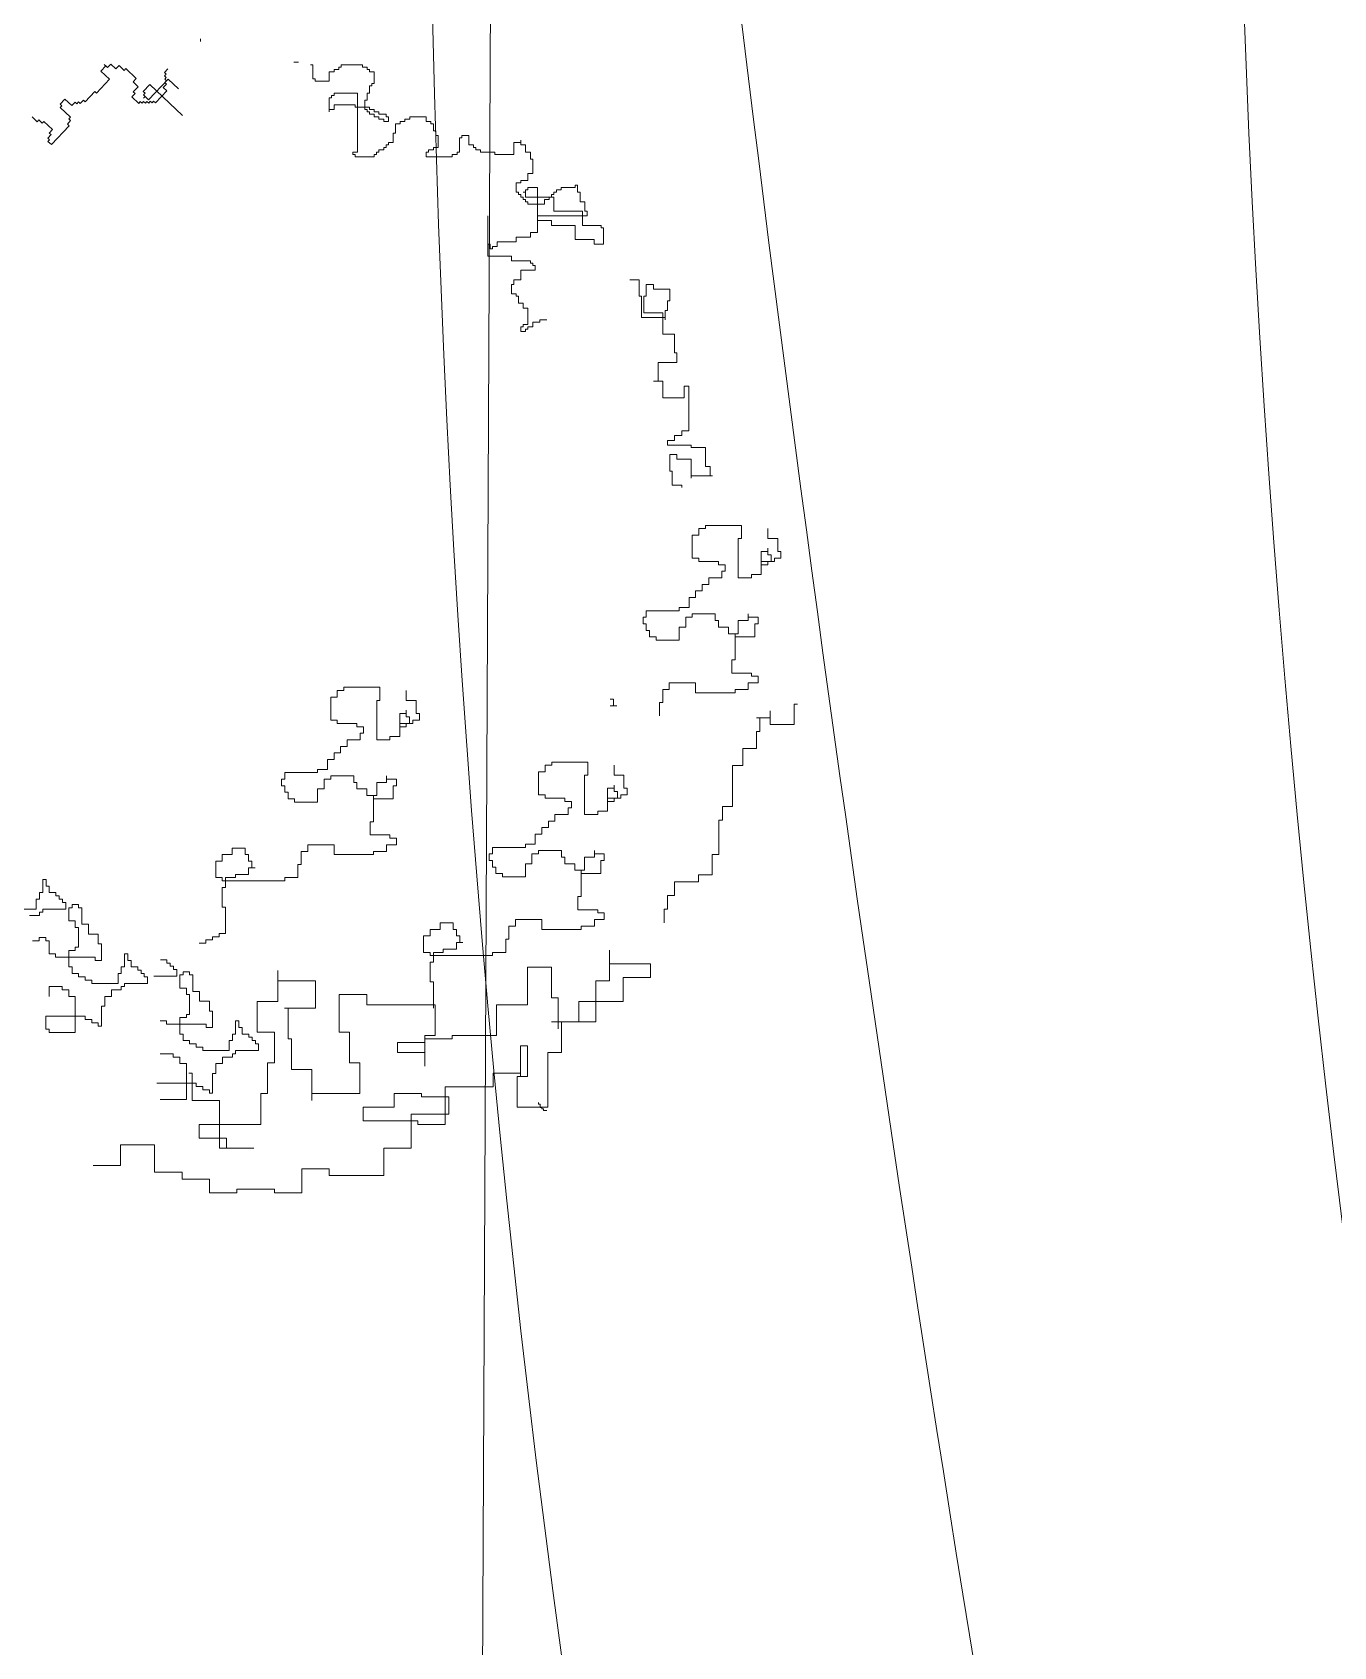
# Model space of a CAD drawing. Header units: millimetres. Extents: x 485872 to 486142, y -52344 to -52207.
# Drawn here: x 486117.3763 to 486117.5299, y -52309.3244 to -52309.1338 of the extents above; entities that cross this region are included whole.
import ezdxf

# ---------------------------------------------------------------- set-up
doc = ezdxf.new("R2010")
doc.units = ezdxf.units.MM
doc.header["$LTSCALE"] = 15
doc.layers.add('PH', color=8, linetype='Continuous')

# ---------------------------------------------------------------- blocks, each defined once
blk = doc.blocks.new('dfgh')
at = {"layer": 'PH', "lineweight": 0}
blk.add_line((719222.3, -37839.38), (719232.57, -40083.49), dxfattribs=at)
for centre, radius, start, end in [((717491.4, -39632.16), 1651.58, 343.02974, 18.94391), ((717529.78, -39657.7), 1708.22, 344.97085, 18.13475), ((714412.77, -39116.51), 4823.19, 348.03722, 355.4656)]:
    blk.add_arc(centre, radius, start, end, dxfattribs=at)
blk = doc.blocks.new('errt')
at = {"color": 252, "linetype": 'Continuous', "lineweight": 0}
blk.add_blockref('dfgh', (0, 100), dxfattribs=at)
blk = doc.blocks.new('sf')
at = {"color": 84, "lineweight": 5}
for p, q in [((18158.84, 471578.69), (18158.84, 471578.15)), ((18136.41, 471571.44), (18137.5, 471572.61)), ((18138.35, 471569.62), (18136.41, 471571.44)), ((18137.12, 471572.97), (18137.89, 471572.24)), ((18137.5, 471572.61), (18137.12, 471572.97)), ((18137.89, 471572.24), (18138.62, 471573.02)), ((18138.62, 471573.02), (18139.79, 471571.93)), ((18139.79, 471571.93), (18140.52, 471572.7)), ((18140.52, 471572.7), (18141.68, 471571.61)), ((18141.68, 471571.61), (18142.04, 471572)), ((18142.04, 471572), (18144.37, 471569.81)), ((18150.74, 471571.15), (18151.47, 471571.93)), ((18151.13, 471570.79), (18150.74, 471571.15)), ((18150.76, 471570.4), (18151.13, 471570.79)), ((18151.15, 471570.03), (18150.76, 471570.4)), ((18179.88, 471573.43), (18180.94, 471573.43)), ((18183.61, 471572.9), (18184.14, 471572.9)), ((18184.14, 471572.9), (18184.14, 471569.7)), ((18187.87, 471569.17), (18187.87, 471571.3)), ((18187.87, 471571.3), (18188.94, 471571.3)), ((18188.94, 471571.3), (18188.94, 471571.83)), ((18188.94, 471571.83), (18190, 471571.83)), ((18190, 471571.83), (18190, 471572.37)), ((18190, 471572.37), (18190.53, 471572.37)), ((18190.53, 471572.37), (18190.53, 471572.9)), ((18190.53, 471572.9), (18195.33, 471572.9)), ((18195.33, 471572.9), (18195.33, 471572.37)), ((18195.33, 471572.37), (18196.4, 471572.37)), ((18196.4, 471572.37), (18196.4, 471571.83)), ((18196.4, 471571.83), (18196.93, 471571.83)), ((18196.93, 471571.83), (18196.93, 471571.3)), ((18196.93, 471571.3), (18197.99, 471571.3)), ((18197.99, 471571.3), (18197.99, 471568.64)), ((18132.86, 471564.54), (18135.05, 471566.88)), ((18135.05, 471566.88), (18135.43, 471566.51)), ((18135.43, 471566.51), (18138.35, 471569.62)), ((18144.37, 471569.81), (18143.65, 471569.04)), ((18143.65, 471569.04), (18144.81, 471567.94)), ((18144.81, 471567.94), (18143.72, 471566.78)), ((18143.72, 471566.78), (18144.1, 471566.41)), ((18145.97, 471566.85), (18147.43, 471568.41)), ((18146.36, 471566.49), (18145.97, 471566.85)), ((18151.54, 471569.67), (18147.16, 471565.01)), ((18147.43, 471568.41), (18154.81, 471561.48)), ((18148.69, 471564.3), (18151.24, 471567.02)), ((18150.47, 471567.75), (18151.2, 471568.53)), ((18151.24, 471567.02), (18150.47, 471567.75)), ((18150.79, 471569.64), (18151.15, 471570.03)), ((18151.17, 471569.28), (18150.79, 471569.64)), ((18150.81, 471568.89), (18151.17, 471569.28)), ((18151.2, 471568.53), (18150.81, 471568.89)), ((18153.87, 471567.48), (18151.54, 471569.67)), ((18184.14, 471569.7), (18184.67, 471569.7)), ((18184.67, 471569.7), (18184.67, 471569.17)), ((18184.67, 471569.17), (18187.87, 471569.17)), ((18197.46, 471568.11), (18196.93, 471568.11)), ((18196.93, 471568.11), (18196.93, 471566.51)), ((18197.99, 471568.64), (18197.46, 471568.64)), ((18197.46, 471568.64), (18197.46, 471568.11)), ((18127.22, 471563.99), (18128.32, 471565.15)), ((18127.61, 471563.62), (18127.22, 471563.99)), ((18127.25, 471563.23), (18127.61, 471563.62)), ((18129.58, 471561.05), (18127.25, 471563.23)), ((18128.32, 471565.15), (18129.87, 471563.69)), ((18129.87, 471563.69), (18130.6, 471564.47)), ((18130.6, 471564.47), (18130.99, 471564.11)), ((18130.99, 471564.11), (18131.35, 471564.5)), ((18131.35, 471564.5), (18131.74, 471564.13)), ((18131.74, 471564.13), (18132.47, 471564.91)), ((18132.47, 471564.91), (18132.86, 471564.54)), ((18144.1, 471566.41), (18143.38, 471565.64)), ((18143.38, 471565.64), (18144.93, 471564.18)), ((18144.93, 471564.18), (18145.29, 471564.57)), ((18145.29, 471564.57), (18145.68, 471564.2)), ((18145.68, 471564.2), (18146.05, 471564.59)), ((18146, 471566.1), (18146.36, 471566.49)), ((18146.39, 471565.73), (18146, 471566.1)), ((18146.02, 471565.35), (18146.39, 471565.73)), ((18146.39, 471565.73), (18146.02, 471565.35)), ((18146.05, 471564.59), (18146.43, 471564.23)), ((18147.16, 471565.01), (18146.39, 471565.73)), ((18146.43, 471564.23), (18146.8, 471564.62)), ((18146.8, 471564.62), (18147.19, 471564.25)), ((18147.19, 471564.25), (18147.55, 471564.64)), ((18147.55, 471564.64), (18147.94, 471564.28)), ((18147.94, 471564.28), (18148.3, 471564.67)), ((18148.3, 471564.67), (18148.69, 471564.3)), ((18187.87, 471562.25), (18187.87, 471565.44)), ((18187.87, 471565.44), (18188.4, 471565.44)), ((18188.4, 471565.44), (18188.4, 471565.98)), ((18188.4, 471565.98), (18188.94, 471565.98)), ((18188.94, 471565.98), (18188.94, 471566.51)), ((18188.94, 471566.51), (18194.26, 471566.51)), ((18193.73, 471563.85), (18188.94, 471563.85)), ((18188.94, 471563.85), (18188.94, 471562.78)), ((18193.73, 471563.31), (18193.73, 471563.85)), ((18196.93, 471563.31), (18193.73, 471563.31)), ((18194.26, 471566.51), (18194.26, 471553.2)), ((18196.4, 471564.91), (18195.86, 471564.91)), ((18195.86, 471564.91), (18195.86, 471562.78)), ((18196.93, 471566.51), (18196.4, 471566.51)), ((18196.4, 471566.51), (18196.4, 471564.91)), ((18196.93, 471562.78), (18196.93, 471563.31)), ((18120.91, 471561.14), (18122.07, 471560.05)), ((18122.07, 471560.05), (18122.44, 471560.44)), ((18122.44, 471560.44), (18123.21, 471559.71)), ((18123.21, 471559.71), (18123.58, 471560.1)), ((18123.58, 471560.1), (18125.52, 471558.28)), ((18128.87, 471559.52), (18129.6, 471560.29)), ((18129.26, 471559.15), (18128.87, 471559.52)), ((18129.21, 471560.66), (18129.58, 471561.05)), ((18129.6, 471560.29), (18129.21, 471560.66)), ((18188.94, 471562.78), (18187.87, 471562.78)), ((18195.86, 471562.78), (18196.4, 471562.78)), ((18196.4, 471562.78), (18196.4, 471562.25)), ((18196.4, 471562.25), (18196.93, 471562.25)), ((18197.99, 471562.78), (18196.93, 471562.78)), ((18196.93, 471562.25), (18196.93, 471561.72)), ((18196.93, 471561.72), (18197.99, 471561.72)), ((18197.99, 471562.25), (18197.99, 471562.78)), ((18199.06, 471562.25), (18197.99, 471562.25)), ((18197.99, 471561.72), (18197.99, 471561.18)), ((18197.99, 471561.18), (18199.06, 471561.18)), ((18199.06, 471561.72), (18199.06, 471562.25)), ((18200.66, 471561.72), (18199.06, 471561.72)), ((18199.06, 471561.18), (18199.06, 471560.65)), ((18199.06, 471560.65), (18200.13, 471560.65)), ((18200.13, 471560.65), (18200.13, 471560.12)), ((18200.13, 471560.12), (18201.19, 471560.12)), ((18200.66, 471561.18), (18200.66, 471561.72)), ((18201.19, 471561.18), (18200.66, 471561.18)), ((18201.19, 471560.12), (18201.19, 471561.18)), ((18202.79, 471557.46), (18202.79, 471559.59)), ((18202.79, 471559.59), (18203.86, 471559.59)), ((18203.86, 471559.59), (18203.86, 471560.12)), ((18203.86, 471560.12), (18204.92, 471560.12)), ((18204.92, 471560.12), (18204.92, 471560.65)), ((18204.92, 471560.65), (18205.99, 471560.65)), ((18205.99, 471561.18), (18209.72, 471561.18)), ((18205.99, 471560.65), (18205.99, 471561.18)), ((18209.72, 471561.18), (18209.72, 471560.12)), ((18209.72, 471560.12), (18210.78, 471560.12)), ((18210.78, 471560.12), (18210.78, 471559.59)), ((18210.78, 471559.59), (18211.32, 471559.59)), ((18211.32, 471559.59), (18211.32, 471557.99)), ((18125.18, 471557.14), (18124.45, 471556.36)), ((18124.45, 471556.36), (18124.84, 471556)), ((18124.84, 471556), (18124.47, 471555.61)), ((18125.52, 471558.28), (18124.79, 471557.5)), ((18124.79, 471557.5), (18125.18, 471557.14)), ((18125.25, 471554.88), (18129.26, 471559.15)), ((18202.26, 471555.33), (18202.26, 471557.46)), ((18202.26, 471557.46), (18202.79, 471557.46)), ((18211.32, 471557.99), (18211.85, 471557.99)), ((18211.85, 471557.99), (18211.85, 471556.93)), ((18211.85, 471556.93), (18212.38, 471556.93)), ((18212.38, 471556.93), (18212.38, 471554.26)), ((18217.18, 471553.2), (18217.18, 471556.39)), ((18217.18, 471556.39), (18217.71, 471556.39)), ((18217.71, 471556.39), (18217.71, 471556.93)), ((18217.71, 471556.93), (18219.31, 471556.93)), ((18219.31, 471556.93), (18219.31, 471554.8)), ((18231.03, 471555.33), (18231.03, 471555.86)), ((18231.03, 471555.86), (18231.03, 471554.8)), ((18124.47, 471555.61), (18125.25, 471554.88)), ((18194.26, 471553.2), (18193.2, 471553.2)), ((18193.2, 471553.2), (18193.2, 471552.67)), ((18193.2, 471552.67), (18193.73, 471552.67)), ((18193.73, 471552.67), (18193.73, 471552.13)), ((18193.73, 471552.13), (18197.99, 471552.13)), ((18197.99, 471552.13), (18197.99, 471552.67)), ((18197.99, 471552.67), (18198.53, 471552.67)), ((18198.53, 471552.67), (18198.53, 471553.2)), ((18198.53, 471553.2), (18199.06, 471553.2)), ((18199.06, 471553.2), (18199.06, 471553.73)), ((18199.06, 471553.73), (18200.13, 471553.73)), ((18200.13, 471553.73), (18200.13, 471554.26)), ((18200.13, 471554.26), (18200.66, 471554.26)), ((18200.66, 471554.26), (18200.66, 471554.8)), ((18200.66, 471554.8), (18201.19, 471554.8)), ((18201.19, 471554.8), (18201.19, 471555.33)), ((18201.19, 471555.33), (18202.26, 471555.33)), ((18209.72, 471553.2), (18209.72, 471552.13)), ((18210.25, 471553.2), (18209.72, 471553.2)), ((18209.72, 471552.13), (18215.58, 471552.13)), ((18211.32, 471553.73), (18210.25, 471553.73)), ((18210.25, 471553.73), (18210.25, 471553.2)), ((18212.38, 471554.26), (18211.32, 471554.26)), ((18211.32, 471554.26), (18211.32, 471553.73)), ((18215.58, 471552.13), (18215.58, 471552.67)), ((18215.58, 471552.67), (18216.64, 471552.67)), ((18216.64, 471552.67), (18216.64, 471553.2)), ((18216.64, 471553.2), (18217.18, 471553.2)), ((18219.31, 471554.8), (18220.37, 471554.8)), ((18220.37, 471554.8), (18220.37, 471554.26)), ((18220.37, 471554.26), (18220.91, 471554.26)), ((18220.91, 471554.26), (18220.91, 471553.73)), ((18220.91, 471553.73), (18221.97, 471553.73)), ((18221.97, 471553.73), (18221.97, 471553.2)), ((18221.97, 471553.2), (18225.17, 471553.2)), ((18225.17, 471553.2), (18225.17, 471552.67)), ((18225.17, 471552.67), (18229.43, 471552.67)), ((18229.43, 471552.67), (18229.43, 471555.33)), ((18229.43, 471555.33), (18231.03, 471555.33)), ((18231.03, 471554.8), (18232.1, 471554.8)), ((18232.1, 471554.8), (18232.1, 471553.2)), ((18232.1, 471553.2), (18233.16, 471553.2)), ((18233.16, 471553.2), (18233.16, 471551.6)), ((18233.16, 471551.6), (18233.69, 471551.6)), ((18233.69, 471551.6), (18233.69, 471548.41)), ((18231.03, 471546.28), (18229.96, 471546.28)), ((18229.96, 471546.28), (18229.96, 471544.15)), ((18232.63, 471546.81), (18231.03, 471546.81)), ((18231.03, 471546.81), (18231.03, 471546.28)), ((18233.69, 471548.41), (18232.63, 471548.41)), ((18232.63, 471548.41), (18232.63, 471546.81)), ((18232.63, 471544.68), (18232.63, 471545.21)), ((18232.63, 471545.21), (18234.76, 471545.21)), ((18234.76, 471545.21), (18234.76, 471535.1)), ((18240.09, 471544.68), (18240.09, 471545.21)), ((18240.09, 471545.21), (18243.29, 471545.21)), ((18243.29, 471545.21), (18243.29, 471545.75)), ((18243.29, 471545.75), (18243.82, 471545.75)), ((18243.82, 471545.75), (18243.82, 471544.15)), ((18229.96, 471544.15), (18230.5, 471544.15)), ((18230.5, 471544.15), (18230.5, 471543.62)), ((18230.5, 471543.62), (18231.03, 471543.62)), ((18231.03, 471543.62), (18231.03, 471543.08)), ((18231.03, 471543.08), (18231.56, 471543.08)), ((18232.1, 471544.15), (18231.56, 471544.15)), ((18231.56, 471544.15), (18232.1, 471544.15)), ((18231.56, 471543.08), (18231.56, 471542.55)), ((18231.56, 471542.55), (18232.1, 471542.55)), ((18232.1, 471544.15), (18232.1, 471544.68)), ((18232.1, 471544.68), (18232.63, 471544.68)), ((18232.1, 471543.08), (18232.1, 471544.15)), ((18238.49, 471543.08), (18232.1, 471543.08)), ((18232.1, 471542.55), (18232.1, 471542.02)), ((18232.1, 471542.02), (18232.63, 471542.02)), ((18232.63, 471542.02), (18232.63, 471541.49)), ((18232.63, 471541.49), (18236.36, 471541.49)), ((18236.36, 471541.49), (18236.36, 471542.55)), ((18236.36, 471542.55), (18237.42, 471542.55)), ((18237.42, 471542.55), (18237.42, 471543.08)), ((18237.42, 471543.08), (18237.96, 471543.08)), ((18237.96, 471543.08), (18237.96, 471543.62)), ((18237.96, 471543.62), (18238.49, 471543.62)), ((18238.49, 471543.62), (18238.49, 471544.15)), ((18238.49, 471544.15), (18239.02, 471544.15)), ((18238.49, 471539.89), (18238.49, 471543.08)), ((18239.02, 471544.15), (18239.02, 471544.68)), ((18239.02, 471544.68), (18240.09, 471544.68)), ((18243.82, 471544.15), (18244.35, 471544.15)), ((18244.35, 471544.15), (18244.35, 471542.02)), ((18244.35, 471542.02), (18245.42, 471542.02)), ((18245.42, 471542.02), (18245.42, 471539.89)), ((18223.57, 471532.44), (18223.57, 471538.82)), ((18223.57, 471538.82), (18223.57, 471529.77)), ((18245.95, 471538.82), (18234.76, 471538.82)), ((18234.76, 471538.82), (18234.76, 471537.76)), ((18234.76, 471537.76), (18237.96, 471537.76)), ((18237.96, 471537.76), (18237.96, 471536.69)), ((18244.88, 471539.89), (18238.49, 471539.89)), ((18244.88, 471536.69), (18244.88, 471539.89)), ((18245.42, 471539.89), (18245.95, 471539.89)), ((18245.95, 471539.89), (18245.95, 471538.82)), ((18233.16, 471534.03), (18229.96, 471534.03)), ((18229.96, 471534.03), (18229.96, 471532.97)), ((18234.76, 471535.1), (18233.16, 471535.1)), ((18233.16, 471535.1), (18233.16, 471534.03)), ((18237.96, 471536.69), (18243.29, 471536.69)), ((18243.29, 471536.69), (18243.29, 471533.5)), ((18249.15, 471536.69), (18244.88, 471536.69)), ((18249.15, 471536.16), (18249.15, 471536.69)), ((18249.68, 471536.16), (18249.15, 471536.16)), ((18249.68, 471532.44), (18249.68, 471536.16)), ((18224.1, 471532.44), (18223.57, 471532.44)), ((18224.1, 471531.37), (18224.1, 471532.44)), ((18224.64, 471531.37), (18224.1, 471531.37)), ((18225.7, 471531.9), (18224.64, 471531.9)), ((18224.64, 471531.9), (18224.64, 471531.37)), ((18229.96, 471532.97), (18225.7, 471532.97)), ((18225.7, 471532.97), (18225.7, 471531.9)), ((18243.29, 471533.5), (18247.55, 471533.5)), ((18247.55, 471533.5), (18247.55, 471532.44)), ((18247.55, 471532.44), (18249.68, 471532.44)), ((18223.57, 471529.77), (18228.9, 471529.77)), ((18228.9, 471529.77), (18228.9, 471528.71)), ((18228.9, 471528.71), (18233.16, 471528.71)), ((18233.16, 471528.71), (18233.16, 471528.18)), ((18233.16, 471528.18), (18233.69, 471528.18)), ((18233.69, 471528.18), (18233.69, 471527.64)), ((18233.69, 471527.64), (18234.23, 471527.64)), ((18234.23, 471527.64), (18234.23, 471526.58)), ((18229.43, 471523.38), (18228.9, 471523.38)), ((18228.9, 471523.38), (18228.9, 471521.26)), ((18231.03, 471524.45), (18229.43, 471524.45)), ((18229.43, 471524.45), (18229.43, 471523.38)), ((18234.23, 471526.58), (18231.03, 471526.58)), ((18231.03, 471526.58), (18231.03, 471524.45)), ((18255.54, 471524.45), (18257.67, 471524.45)), ((18257.67, 471524.45), (18257.67, 471520.72)), ((18260.87, 471523.38), (18259.27, 471523.38)), ((18259.27, 471523.38), (18259.27, 471520.72)), ((18260.87, 471522.32), (18260.87, 471523.38)), ((18228.9, 471521.26), (18229.96, 471521.26)), ((18229.96, 471521.26), (18229.96, 471520.72)), ((18229.96, 471520.72), (18230.5, 471520.72)), ((18230.5, 471520.72), (18230.5, 471519.13)), ((18257.67, 471520.72), (18258.2, 471520.72)), ((18258.2, 471520.72), (18258.2, 471515.93)), ((18259.27, 471520.72), (18258.74, 471520.72)), ((18258.74, 471520.72), (18258.74, 471517)), ((18264.6, 471522.32), (18260.87, 471522.32)), ((18264.07, 471517.53), (18264.07, 471519.66)), ((18264.07, 471519.66), (18264.6, 471519.66)), ((18264.6, 471519.66), (18264.6, 471522.32)), ((18230.5, 471519.13), (18231.56, 471519.13)), ((18231.56, 471519.13), (18231.56, 471518.06)), ((18231.56, 471518.06), (18232.63, 471518.06)), ((18232.63, 471518.06), (18232.63, 471514.33)), ((18258.2, 471515.93), (18263.53, 471515.93)), ((18258.74, 471517), (18263, 471517)), ((18263, 471517), (18263, 471512.2)), ((18263.53, 471515.4), (18263.53, 471517.53)), ((18263.53, 471517.53), (18264.07, 471517.53)), ((18263.53, 471515.93), (18263.53, 471515.4)), ((18231.56, 471513.8), (18231.03, 471513.8)), ((18231.03, 471513.8), (18231.03, 471512.74)), ((18231.03, 471512.74), (18232.1, 471512.74)), ((18232.63, 471514.33), (18231.56, 471514.33)), ((18231.56, 471514.33), (18231.56, 471513.8)), ((18232.1, 471512.74), (18232.1, 471513.27)), ((18232.1, 471513.27), (18232.63, 471513.27)), ((18232.63, 471513.27), (18232.63, 471513.8)), ((18232.63, 471513.8), (18233.69, 471513.8)), ((18233.69, 471513.8), (18233.69, 471514.87)), ((18233.69, 471514.87), (18235.29, 471514.87)), ((18235.29, 471514.87), (18235.29, 471515.4)), ((18235.29, 471515.4), (18236.89, 471515.4)), ((18263, 471512.2), (18265.66, 471512.2)), ((18265.66, 471512.2), (18265.66, 471507.95)), ((18266.2, 471505.82), (18261.93, 471505.82)), ((18261.93, 471505.82), (18261.93, 471501.56)), ((18265.66, 471507.95), (18266.2, 471507.95)), ((18266.2, 471507.95), (18266.2, 471505.82)), ((18261.93, 471501.56), (18260.87, 471501.56)), ((18260.87, 471501.56), (18263, 471501.56)), ((18263, 471501.56), (18263, 471497.83)), ((18263, 471497.83), (18267.8, 471497.83)), ((18267.8, 471497.83), (18267.8, 471500.49)), ((18267.8, 471500.49), (18268.86, 471500.49)), ((18268.86, 471500.49), (18268.86, 471490.38)), ((18268.86, 471490.38), (18267.26, 471490.38)), ((18267.26, 471490.38), (18267.26, 471489.31)), ((18265.66, 471488.25), (18264.07, 471488.25)), ((18264.07, 471488.25), (18264.07, 471487.18)), ((18264.07, 471487.18), (18269.39, 471487.18)), ((18267.26, 471489.31), (18265.66, 471489.31)), ((18265.66, 471489.31), (18265.66, 471488.25)), ((18269.39, 471487.18), (18269.39, 471486.65)), ((18269.39, 471486.65), (18272.59, 471486.65)), ((18272.59, 471486.65), (18272.59, 471482.39)), ((18264.6, 471485.05), (18264.6, 471481.33)), ((18266.2, 471485.05), (18264.6, 471485.05)), ((18266.2, 471483.99), (18266.2, 471485.05)), ((18269.39, 471483.99), (18266.2, 471483.99)), ((18269.39, 471479.73), (18269.39, 471483.99)), ((18264.6, 471481.33), (18265.13, 471481.33)), ((18265.13, 471481.33), (18265.13, 471478.13)), ((18274.19, 471480.26), (18269.39, 471480.26)), ((18269.39, 471480.26), (18269.39, 471479.73)), ((18272.59, 471482.39), (18273.66, 471482.39)), ((18273.66, 471482.39), (18273.66, 471480.26)), ((18273.66, 471480.26), (18274.19, 471480.26)), ((18265.13, 471478.13), (18267.26, 471478.13)), ((18267.26, 471478.13), (18267.26, 471477.6)), ((18280.75, 471469.09), (18272.61, 471469.09)), ((18272.61, 471469.09), (18272.61, 471468.35)), ((18280.75, 471466.14), (18280.75, 471469.09)), ((18271.13, 471466.88), (18269.65, 471466.88)), ((18269.65, 471466.88), (18269.65, 471461.7)), ((18272.61, 471468.35), (18271.13, 471468.35)), ((18271.13, 471468.35), (18271.13, 471466.88)), ((18280.01, 471466.14), (18280.75, 471466.14)), ((18280.01, 471457.26), (18280.01, 471466.14)), ((18286.67, 471468.35), (18286.67, 471466.14)), ((18286.67, 471466.14), (18288.89, 471466.14)), ((18288.89, 471466.14), (18288.89, 471463.18)), ((18269.65, 471461.7), (18271.13, 471461.7)), ((18271.13, 471461.7), (18271.13, 471460.96)), ((18285.19, 471460.22), (18285.19, 471463.18)), ((18285.19, 471463.18), (18286.67, 471463.18)), ((18286.67, 471463.18), (18286.67, 471463.92)), ((18286.67, 471463.92), (18286.67, 471462.44)), ((18286.67, 471462.44), (18287.41, 471462.44)), ((18287.41, 471462.44), (18287.41, 471460.96)), ((18289.63, 471461.7), (18288.15, 471461.7)), ((18288.15, 471461.7), (18288.15, 471460.96)), ((18288.89, 471463.18), (18289.63, 471463.18)), ((18289.63, 471463.18), (18289.63, 471461.7)), ((18271.13, 471460.96), (18275.57, 471460.96)), ((18275.57, 471460.96), (18275.57, 471460.22)), ((18275.57, 471460.22), (18277.05, 471460.22)), ((18277.05, 471458.74), (18276.31, 471458.74)), ((18276.31, 471458.74), (18276.31, 471457.26)), ((18277.05, 471460.22), (18277.05, 471458.74)), ((18285.19, 471458), (18282.97, 471458)), ((18282.97, 471458), (18282.97, 471457.26)), ((18287.41, 471460.96), (18285.19, 471460.96)), ((18285.19, 471460.96), (18285.19, 471458)), ((18286.67, 471460.22), (18285.19, 471460.22)), ((18288.15, 471460.96), (18286.67, 471460.96)), ((18286.67, 471460.96), (18286.67, 471460.22)), ((18271.87, 471454.31), (18270.39, 471454.31)), ((18270.39, 471454.31), (18270.39, 471452.83)), ((18273.35, 471455.78), (18271.87, 471455.78)), ((18271.87, 471455.78), (18271.87, 471454.31)), ((18276.31, 471457.26), (18273.35, 471457.26)), ((18273.35, 471457.26), (18273.35, 471455.78)), ((18282.97, 471457.26), (18280.01, 471457.26)), ((18268.91, 471450.61), (18266.69, 471450.61)), ((18266.69, 471450.61), (18266.69, 471449.87)), ((18270.39, 471452.83), (18268.91, 471452.83)), ((18268.91, 471452.83), (18268.91, 471450.61)), ((18259.29, 471448.39), (18258.55, 471448.39)), ((18258.55, 471448.39), (18258.55, 471446.91)), ((18258.55, 471446.91), (18259.29, 471446.91)), ((18266.69, 471449.87), (18259.29, 471449.87)), ((18259.29, 471449.87), (18259.29, 471448.39)), ((18259.29, 471446.91), (18259.29, 471445.43)), ((18268.17, 471446.17), (18268.17, 471448.39)), ((18268.17, 471448.39), (18269.65, 471448.39)), ((18269.65, 471448.39), (18269.65, 471449.13)), ((18269.65, 471449.13), (18274.83, 471449.13)), ((18274.83, 471449.13), (18274.83, 471447.65)), ((18274.83, 471447.65), (18275.57, 471447.65)), ((18275.57, 471447.65), (18275.57, 471446.17)), ((18282.23, 471447.65), (18280.01, 471447.65)), ((18280.01, 471447.65), (18280.01, 471444.69)), ((18282.23, 471448.39), (18282.23, 471449.13)), ((18282.23, 471449.13), (18282.23, 471447.65)), ((18284.45, 471448.39), (18282.23, 471448.39)), ((18283.71, 471443.95), (18283.71, 471446.91)), ((18283.71, 471446.91), (18284.45, 471446.91)), ((18284.45, 471446.91), (18284.45, 471448.39)), ((18259.29, 471445.43), (18260.03, 471445.43)), ((18260.03, 471445.43), (18260.03, 471443.95)), ((18260.03, 471443.95), (18261.51, 471443.95)), ((18261.51, 471443.95), (18261.51, 471443.21)), ((18261.51, 471443.21), (18266.69, 471443.21)), ((18266.69, 471443.21), (18266.69, 471446.17)), ((18266.69, 471446.17), (18268.17, 471446.17)), ((18275.57, 471446.17), (18277.79, 471446.17)), ((18277.79, 471446.17), (18277.79, 471444.69)), ((18277.79, 471444.69), (18279.27, 471444.69)), ((18279.27, 471444.69), (18279.27, 471443.95)), ((18280.01, 471444.69), (18279.27, 471444.69)), ((18279.27, 471444.69), (18279.27, 471438.78)), ((18279.27, 471443.95), (18283.71, 471443.95)), ((18279.27, 471438.78), (18278.53, 471438.78)), ((18278.53, 471438.78), (18278.53, 471435.82)), ((18278.53, 471435.82), (18282.97, 471435.82)), ((18282.97, 471435.82), (18282.97, 471435.08)), ((18199.29, 471432.61), (18191.15, 471432.61)), ((18191.15, 471432.61), (18191.15, 471431.87)), ((18199.29, 471429.65), (18199.29, 471432.61)), ((18262.99, 471432.12), (18262.99, 471429.17)), ((18264.47, 471432.12), (18262.99, 471432.12)), ((18270.39, 471433.6), (18264.47, 471433.6)), ((18264.47, 471433.6), (18264.47, 471432.12)), ((18270.39, 471431.38), (18270.39, 471433.6)), ((18282.23, 471432.12), (18279.27, 471432.12)), ((18279.27, 471432.12), (18279.27, 471431.38)), ((18284.45, 471433.6), (18282.23, 471433.6)), ((18282.23, 471433.6), (18282.23, 471432.12)), ((18282.97, 471435.08), (18284.45, 471435.08)), ((18284.45, 471435.08), (18284.45, 471433.6)), ((18189.67, 471430.39), (18188.19, 471430.39)), ((18188.19, 471430.39), (18188.19, 471425.21)), ((18191.15, 471431.87), (18189.67, 471431.87)), ((18189.67, 471431.87), (18189.67, 471430.39)), ((18198.55, 471429.65), (18199.29, 471429.65)), ((18198.55, 471420.78), (18198.55, 471429.65)), ((18205.21, 471431.87), (18205.21, 471429.65)), ((18205.21, 471429.65), (18207.43, 471429.65)), ((18207.43, 471429.65), (18207.43, 471426.69)), ((18251.15, 471429.91), (18251.89, 471429.91)), ((18251.89, 471429.91), (18251.89, 471428.43)), ((18262.99, 471429.17), (18262.25, 471429.17)), ((18262.25, 471429.17), (18262.25, 471426.21)), ((18279.27, 471431.38), (18270.39, 471431.38)), ((18292.6, 471424.2), (18292.6, 471428.82)), ((18292.6, 471428.82), (18293.37, 471428.82)), ((18188.19, 471425.21), (18189.67, 471425.21)), ((18189.67, 471425.21), (18189.67, 471424.47)), ((18203.73, 471423.73), (18203.73, 471426.69)), ((18203.73, 471426.69), (18205.21, 471426.69)), ((18205.21, 471426.69), (18205.21, 471427.43)), ((18205.21, 471427.43), (18205.21, 471425.95)), ((18205.21, 471425.95), (18205.95, 471425.95)), ((18205.95, 471425.95), (18205.95, 471424.47)), ((18208.17, 471425.21), (18206.69, 471425.21)), ((18206.69, 471425.21), (18206.69, 471424.47)), ((18207.43, 471426.69), (18208.17, 471426.69)), ((18208.17, 471426.69), (18208.17, 471425.21)), ((18252.63, 471428.43), (18251.15, 471428.43)), ((18251.89, 471428.43), (18252.63, 471428.43)), ((18284.89, 471425.74), (18284.12, 471425.74)), ((18284.12, 471425.74), (18287.2, 471425.74)), ((18284.89, 471422.66), (18284.89, 471425.74)), ((18287.2, 471425.74), (18287.2, 471427.28)), ((18287.2, 471427.28), (18287.2, 471424.2)), ((18189.67, 471424.47), (18194.11, 471424.47)), ((18194.11, 471424.47), (18194.11, 471423.73)), ((18194.11, 471423.73), (18195.59, 471423.73)), ((18195.59, 471422.26), (18194.85, 471422.26)), ((18194.85, 471422.26), (18194.85, 471420.78)), ((18195.59, 471423.73), (18195.59, 471422.26)), ((18203.73, 471421.52), (18201.51, 471421.52)), ((18201.51, 471421.52), (18201.51, 471420.78)), ((18205.95, 471424.47), (18203.73, 471424.47)), ((18203.73, 471424.47), (18203.73, 471421.52)), ((18205.21, 471423.73), (18203.73, 471423.73)), ((18206.69, 471424.47), (18205.21, 471424.47)), ((18205.21, 471424.47), (18205.21, 471423.73)), ((18284.12, 471418.81), (18284.12, 471422.66)), ((18284.12, 471422.66), (18284.89, 471422.66)), ((18287.2, 471424.2), (18292.6, 471424.2)), ((18190.41, 471417.82), (18188.93, 471417.82)), ((18188.93, 471417.82), (18188.93, 471416.34)), ((18191.89, 471419.3), (18190.41, 471419.3)), ((18190.41, 471419.3), (18190.41, 471417.82)), ((18194.85, 471420.78), (18191.89, 471420.78)), ((18191.89, 471420.78), (18191.89, 471419.3)), ((18201.51, 471420.78), (18198.55, 471420.78)), ((18281.04, 471414.96), (18281.04, 471418.81)), ((18281.04, 471418.81), (18284.12, 471418.81)), ((18187.45, 471414.12), (18185.23, 471414.12)), ((18185.23, 471414.12), (18185.23, 471413.38)), ((18188.93, 471416.34), (18187.45, 471416.34)), ((18187.45, 471416.34), (18187.45, 471414.12)), ((18236.49, 471415.03), (18236.49, 471413.55)), ((18237.97, 471415.03), (18236.49, 471415.03)), ((18237.97, 471415.77), (18237.97, 471415.03)), ((18246.11, 471415.77), (18237.97, 471415.77)), ((18246.11, 471412.81), (18246.11, 471415.77)), ((18252.03, 471415.03), (18252.03, 471412.81)), ((18278.73, 471405.72), (18278.73, 471414.96)), ((18278.73, 471414.96), (18281.04, 471414.96)), ((18177.83, 471411.9), (18177.09, 471411.9)), ((18177.09, 471411.9), (18177.09, 471410.43)), ((18177.09, 471410.43), (18177.83, 471410.43)), ((18185.23, 471413.38), (18177.83, 471413.38)), ((18177.83, 471413.38), (18177.83, 471411.9)), ((18177.83, 471410.43), (18177.83, 471408.95)), ((18186.71, 471409.69), (18186.71, 471411.9)), ((18186.71, 471411.9), (18188.19, 471411.9)), ((18188.19, 471411.9), (18188.19, 471412.64)), ((18188.19, 471412.64), (18193.37, 471412.64)), ((18193.37, 471412.64), (18193.37, 471411.17)), ((18193.37, 471411.17), (18194.11, 471411.17)), ((18194.11, 471411.17), (18194.11, 471409.69)), ((18200.77, 471411.17), (18198.55, 471411.17)), ((18198.55, 471411.17), (18198.55, 471408.21)), ((18200.77, 471411.9), (18200.77, 471412.64)), ((18200.77, 471412.64), (18200.77, 471411.17)), ((18202.99, 471411.9), (18200.77, 471411.9)), ((18202.25, 471407.47), (18202.25, 471410.43)), ((18202.25, 471410.43), (18202.99, 471410.43)), ((18202.99, 471410.43), (18202.99, 471411.9)), ((18235.01, 471413.55), (18235.01, 471408.37)), ((18236.49, 471413.55), (18235.01, 471413.55)), ((18245.37, 471403.94), (18245.37, 471412.81)), ((18245.37, 471412.81), (18246.11, 471412.81)), ((18252.03, 471412.81), (18254.25, 471412.81)), ((18252.03, 471410.59), (18252.03, 471409.11)), ((18252.03, 471409.85), (18252.03, 471410.59)), ((18254.25, 471412.81), (18254.25, 471409.85)), ((18177.83, 471408.95), (18178.57, 471408.95)), ((18178.57, 471408.95), (18178.57, 471407.47)), ((18178.57, 471407.47), (18180.05, 471407.47)), ((18180.05, 471407.47), (18180.05, 471406.73)), ((18180.05, 471406.73), (18185.23, 471406.73)), ((18185.23, 471406.73), (18185.23, 471409.69)), ((18185.23, 471409.69), (18186.71, 471409.69)), ((18194.11, 471409.69), (18196.33, 471409.69)), ((18196.33, 471409.69), (18196.33, 471408.21)), ((18196.33, 471408.21), (18197.81, 471408.21)), ((18197.81, 471408.21), (18197.81, 471407.47)), ((18198.55, 471408.21), (18197.81, 471408.21)), ((18197.81, 471408.21), (18197.81, 471402.29)), ((18197.81, 471407.47), (18202.25, 471407.47)), ((18235.01, 471408.37), (18236.49, 471408.37)), ((18236.49, 471408.37), (18236.49, 471407.63)), ((18236.49, 471407.63), (18240.93, 471407.63)), ((18240.93, 471407.63), (18240.93, 471406.9)), ((18240.93, 471406.9), (18242.41, 471406.9)), ((18242.41, 471406.9), (18242.41, 471405.42)), ((18250.55, 471409.85), (18252.03, 471409.85)), ((18250.55, 471406.9), (18250.55, 471409.85)), ((18250.55, 471407.63), (18250.55, 471404.68)), ((18252.77, 471407.63), (18250.55, 471407.63)), ((18252.03, 471406.9), (18250.55, 471406.9)), ((18252.03, 471409.11), (18252.77, 471409.11)), ((18252.03, 471407.63), (18252.03, 471406.9)), ((18253.51, 471407.63), (18252.03, 471407.63)), ((18252.77, 471409.11), (18252.77, 471407.63)), ((18253.51, 471408.37), (18253.51, 471407.63)), ((18254.99, 471408.37), (18253.51, 471408.37)), ((18254.25, 471409.85), (18254.99, 471409.85)), ((18254.99, 471409.85), (18254.99, 471408.37)), ((18238.71, 471403.94), (18238.71, 471402.46)), ((18241.67, 471403.94), (18238.71, 471403.94)), ((18241.67, 471405.42), (18241.67, 471403.94)), ((18242.41, 471405.42), (18241.67, 471405.42)), ((18248.33, 471403.94), (18245.37, 471403.94)), ((18248.33, 471404.68), (18248.33, 471403.94)), ((18250.55, 471404.68), (18248.33, 471404.68)), ((18276.42, 471405.72), (18278.73, 471405.72)), ((18276.42, 471402.64), (18276.42, 471405.72)), ((18197.81, 471402.29), (18197.07, 471402.29)), ((18197.07, 471402.29), (18197.07, 471399.33)), ((18197.07, 471399.33), (18201.51, 471399.33)), ((18201.51, 471399.33), (18201.51, 471398.6)), ((18234.27, 471399.5), (18234.27, 471397.28)), ((18235.75, 471399.5), (18234.27, 471399.5)), ((18235.75, 471400.98), (18235.75, 471399.5)), ((18237.23, 471400.98), (18235.75, 471400.98)), ((18237.23, 471402.46), (18237.23, 471400.98)), ((18238.71, 471402.46), (18237.23, 471402.46)), ((18275.65, 471402.64), (18276.42, 471402.64)), ((18275.65, 471394.94), (18275.65, 471402.64)), ((18165.99, 471394.9), (18165.99, 471396.38)), ((18165.99, 471396.38), (18168.95, 471396.38)), ((18168.95, 471396.38), (18168.95, 471394.9)), ((18188.93, 471397.12), (18183.01, 471397.12)), ((18183.01, 471397.12), (18183.01, 471395.64)), ((18188.93, 471394.9), (18188.93, 471397.12)), ((18202.99, 471397.12), (18200.77, 471397.12)), ((18200.77, 471397.12), (18200.77, 471395.64)), ((18201.51, 471398.6), (18202.99, 471398.6)), ((18202.99, 471398.6), (18202.99, 471397.12)), ((18224.65, 471396.54), (18224.65, 471395.06)), ((18232.05, 471396.54), (18224.65, 471396.54)), ((18232.05, 471397.28), (18232.05, 471396.54)), ((18234.27, 471397.28), (18232.05, 471397.28)), ((18235.01, 471395.8), (18240.19, 471395.8)), ((18235.01, 471395.06), (18235.01, 471395.8)), ((18240.19, 471395.8), (18240.19, 471394.33)), ((18247.59, 471395.8), (18247.59, 471394.33)), ((18247.59, 471395.06), (18247.59, 471395.8)), ((18162.29, 471393.42), (18163.77, 471393.42)), ((18162.29, 471389.72), (18162.29, 471393.42)), ((18163.77, 471393.42), (18163.77, 471394.9)), ((18163.77, 471394.9), (18165.99, 471394.9)), ((18168.95, 471394.9), (18169.69, 471394.9)), ((18169.69, 471394.9), (18169.69, 471393.42)), ((18169.69, 471393.42), (18170.43, 471393.42)), ((18170.43, 471393.42), (18170.43, 471391.94)), ((18181.53, 471392.68), (18180.79, 471392.68)), ((18180.79, 471392.68), (18180.79, 471389.72)), ((18181.53, 471395.64), (18181.53, 471392.68)), ((18183.01, 471395.64), (18181.53, 471395.64)), ((18197.81, 471394.9), (18188.93, 471394.9)), ((18200.77, 471395.64), (18197.81, 471395.64)), ((18197.81, 471395.64), (18197.81, 471394.9)), ((18223.91, 471395.06), (18223.91, 471393.59)), ((18224.65, 471395.06), (18223.91, 471395.06)), ((18223.91, 471393.59), (18224.65, 471393.59)), ((18224.65, 471393.59), (18224.65, 471392.11)), ((18224.65, 471392.11), (18225.39, 471392.11)), ((18225.39, 471392.11), (18225.39, 471390.63)), ((18232.05, 471392.85), (18233.53, 471392.85)), ((18232.05, 471389.89), (18232.05, 471392.85)), ((18233.53, 471395.06), (18235.01, 471395.06)), ((18233.53, 471392.85), (18233.53, 471395.06)), ((18240.19, 471394.33), (18240.93, 471394.33)), ((18240.93, 471394.33), (18240.93, 471392.85)), ((18240.93, 471392.85), (18243.15, 471392.85)), ((18243.15, 471392.85), (18243.15, 471391.37)), ((18245.37, 471394.33), (18245.37, 471391.37)), ((18247.59, 471394.33), (18245.37, 471394.33)), ((18249.81, 471395.06), (18247.59, 471395.06)), ((18249.07, 471393.59), (18249.81, 471393.59)), ((18249.07, 471390.63), (18249.07, 471393.59)), ((18249.81, 471393.59), (18249.81, 471395.06)), ((18274.11, 471394.94), (18275.65, 471394.94)), ((18274.11, 471390.32), (18274.11, 471394.94)), ((18123.31, 471386.34), (18123.31, 471389.3)), ((18123.31, 471389.3), (18124.05, 471389.3)), ((18124.05, 471389.3), (18124.05, 471387.82)), ((18163.77, 471389.72), (18162.29, 471389.72)), ((18163.77, 471388.98), (18163.77, 471389.72)), ((18177.83, 471388.98), (18163.77, 471388.98)), ((18166.73, 471389.72), (18164.51, 471389.72)), ((18164.51, 471389.72), (18164.51, 471387.5)), ((18169.69, 471390.46), (18166.73, 471390.46)), ((18166.73, 471390.46), (18166.73, 471389.72)), ((18171.17, 471391.94), (18169.69, 471391.94)), ((18169.69, 471391.94), (18169.69, 471390.46)), ((18170.43, 471391.94), (18171.17, 471391.94)), ((18180.79, 471389.72), (18177.83, 471389.72)), ((18177.83, 471389.72), (18177.83, 471388.98)), ((18225.39, 471390.63), (18226.87, 471390.63)), ((18226.87, 471390.63), (18226.87, 471389.89)), ((18226.87, 471389.89), (18232.05, 471389.89)), ((18243.15, 471391.37), (18244.63, 471391.37)), ((18244.63, 471391.37), (18244.63, 471385.45)), ((18245.37, 471391.37), (18244.63, 471391.37)), ((18244.63, 471391.37), (18244.63, 471390.63)), ((18244.63, 471390.63), (18249.07, 471390.63)), ((18265.63, 471385.71), (18265.63, 471388.79)), ((18265.63, 471388.79), (18271.03, 471388.79)), ((18271.03, 471388.79), (18271.03, 471390.32)), ((18271.03, 471390.32), (18274.11, 471390.32)), ((18121.83, 471382.64), (18121.83, 471384.86)), ((18121.83, 471384.86), (18122.57, 471384.86)), ((18122.57, 471384.86), (18122.57, 471386.34)), ((18122.57, 471386.34), (18123.31, 471386.34)), ((18124.05, 471387.82), (18124.79, 471387.82)), ((18124.79, 471387.82), (18124.79, 471386.34)), ((18124.79, 471386.34), (18126.27, 471386.34)), ((18126.27, 471386.34), (18126.27, 471385.6)), ((18126.27, 471385.6), (18127.01, 471385.6)), ((18127.01, 471385.6), (18127.01, 471384.86)), ((18127.01, 471384.86), (18127.75, 471384.86)), ((18127.75, 471384.86), (18127.75, 471384.12)), ((18164.51, 471387.5), (18163.77, 471387.5)), ((18163.77, 471387.5), (18163.77, 471383.07)), ((18243.89, 471385.45), (18243.89, 471382.49)), ((18244.63, 471385.45), (18243.89, 471385.45)), ((18264.09, 471382.63), (18264.09, 471385.71)), ((18264.09, 471385.71), (18265.63, 471385.71)), ((18115.91, 471382.64), (18121.83, 471382.64)), ((18122.57, 471381.16), (18120.35, 471381.16)), ((18123.31, 471381.9), (18122.57, 471381.9)), ((18122.57, 471381.9), (18122.57, 471381.16)), ((18128.49, 471382.64), (18123.31, 471382.64)), ((18123.31, 471382.64), (18123.31, 471381.9)), ((18127.75, 471384.12), (18128.49, 471384.12)), ((18128.49, 471384.12), (18128.49, 471382.64)), ((18129.17, 471382.9), (18129.17, 471379.95)), ((18129.91, 471382.9), (18129.17, 471382.9)), ((18129.91, 471383.64), (18129.91, 471382.9)), ((18131.39, 471383.64), (18129.91, 471383.64)), ((18131.39, 471382.9), (18131.39, 471383.64)), ((18132.13, 471382.9), (18131.39, 471382.9)), ((18132.13, 471379.21), (18132.13, 471382.9)), ((18163.77, 471383.07), (18164.51, 471383.07)), ((18164.51, 471383.07), (18164.51, 471377.15)), ((18243.89, 471382.49), (18248.33, 471382.49)), ((18248.33, 471382.49), (18248.33, 471381.76)), ((18248.33, 471381.76), (18249.81, 471381.76)), ((18249.81, 471381.76), (18249.81, 471380.28)), ((18263.32, 471379.55), (18263.32, 471382.63)), ((18263.32, 471382.63), (18264.09, 471382.63)), ((18129.17, 471379.95), (18130.65, 471379.95)), ((18130.65, 471379.95), (18130.65, 471378.47)), ((18130.65, 471378.47), (18131.39, 471378.47)), ((18131.39, 471378.47), (18131.39, 471374.03)), ((18133.61, 471379.21), (18132.13, 471379.21)), ((18133.61, 471376.99), (18133.61, 471379.21)), ((18210.59, 471378.06), (18212.81, 471378.06)), ((18210.59, 471376.58), (18210.59, 471378.06)), ((18212.81, 471379.54), (18215.77, 471379.54)), ((18212.81, 471378.06), (18212.81, 471379.54)), ((18215.77, 471379.54), (18215.77, 471378.06)), ((18215.77, 471378.06), (18216.51, 471378.06)), ((18216.51, 471378.06), (18216.51, 471376.58)), ((18229.83, 471378.8), (18228.35, 471378.8)), ((18228.35, 471378.8), (18228.35, 471375.84)), ((18229.83, 471380.28), (18229.83, 471378.8)), ((18235.75, 471380.28), (18229.83, 471380.28)), ((18235.75, 471378.06), (18235.75, 471380.28)), ((18244.63, 471378.06), (18235.75, 471378.06)), ((18244.63, 471378.8), (18244.63, 471378.06)), ((18247.59, 471378.8), (18244.63, 471378.8)), ((18247.59, 471380.28), (18247.59, 471378.8)), ((18249.81, 471380.28), (18247.59, 471380.28)), ((18121.03, 471375.51), (18122.51, 471375.51)), ((18122.51, 471376.25), (18123.99, 471376.25)), ((18122.51, 471375.51), (18122.51, 471376.25)), ((18123.99, 471376.25), (18123.99, 471375.51)), ((18123.99, 471375.51), (18124.73, 471375.51)), ((18124.73, 471375.51), (18124.73, 471372.55)), ((18130.65, 471374.03), (18130.65, 471373.29)), ((18131.39, 471374.03), (18130.65, 471374.03)), ((18135.83, 471376.99), (18133.61, 471376.99)), ((18135.83, 471374.77), (18135.83, 471376.99)), ((18136.57, 471374.77), (18135.83, 471374.77)), ((18136.57, 471371.07), (18136.57, 471374.77)), ((18160.07, 471374.93), (18158.59, 471374.93)), ((18161.55, 471375.67), (18160.07, 471375.67)), ((18160.07, 471375.67), (18160.07, 471374.93)), ((18163.03, 471376.41), (18161.55, 471376.41)), ((18161.55, 471376.41), (18161.55, 471375.67)), ((18164.51, 471377.15), (18163.03, 471377.15)), ((18163.03, 471377.15), (18163.03, 471376.41)), ((18209.11, 471372.88), (18209.11, 471376.58)), ((18209.11, 471376.58), (18210.59, 471376.58)), ((18216.51, 471376.58), (18217.25, 471376.58)), ((18216.51, 471375.1), (18216.51, 471373.62)), ((18217.99, 471375.1), (18216.51, 471375.1)), ((18217.25, 471376.58), (18217.25, 471375.1)), ((18217.25, 471375.1), (18217.99, 471375.1)), ((18227.61, 471375.84), (18227.61, 471372.88)), ((18228.35, 471375.84), (18227.61, 471375.84)), ((18124.73, 471372.55), (18126.21, 471372.55)), ((18126.21, 471372.55), (18126.21, 471371.81)), ((18126.21, 471371.81), (18135.09, 471371.81)), ((18129.17, 471373.29), (18129.17, 471369.59)), ((18130.65, 471373.29), (18129.17, 471373.29)), ((18135.09, 471371.81), (18135.09, 471371.07)), ((18135.09, 471371.07), (18136.57, 471371.07)), ((18141.75, 471372.55), (18142.49, 471372.55)), ((18141.75, 471369.59), (18141.75, 471372.55)), ((18142.49, 471372.55), (18142.49, 471371.07)), ((18142.49, 471371.07), (18143.23, 471371.07)), ((18143.23, 471371.07), (18143.23, 471369.59)), ((18149.81, 471371.22), (18151.29, 471371.22)), ((18151.29, 471371.22), (18151.29, 471370.48)), ((18151.29, 471370.48), (18152.03, 471370.48)), ((18152.03, 471370.48), (18152.03, 471369.74)), ((18210.59, 471372.88), (18209.11, 471372.88)), ((18210.59, 471372.14), (18210.59, 471372.88)), ((18224.65, 471372.14), (18210.59, 471372.14)), ((18210.59, 471370.66), (18210.59, 471366.23)), ((18211.33, 471370.66), (18210.59, 471370.66)), ((18211.33, 471372.88), (18211.33, 471370.66)), ((18213.55, 471372.88), (18211.33, 471372.88)), ((18213.55, 471373.62), (18213.55, 471372.88)), ((18216.51, 471373.62), (18213.55, 471373.62)), ((18224.65, 471372.88), (18224.65, 471372.14)), ((18227.61, 471372.88), (18224.65, 471372.88)), ((18250.99, 471370.31), (18250.99, 471373.39)), ((18250.99, 471373.39), (18250.99, 471366.46)), ((18260.24, 471370.31), (18250.99, 471370.31)), ((18260.24, 471367.23), (18260.24, 471370.31)), ((18129.17, 471369.59), (18129.91, 471369.59)), ((18129.91, 471369.59), (18129.91, 471368.12)), ((18129.91, 471368.12), (18131.39, 471368.12)), ((18131.39, 471368.12), (18131.39, 471367.38)), ((18131.39, 471367.38), (18132.87, 471367.38)), ((18132.87, 471367.38), (18132.87, 471366.64)), ((18132.87, 471366.64), (18134.35, 471366.64)), ((18134.35, 471366.64), (18134.35, 471365.9)), ((18140.27, 471368.12), (18141.01, 471368.12)), ((18140.27, 471365.9), (18140.27, 471368.12)), ((18141.01, 471369.59), (18141.75, 471369.59)), ((18141.01, 471368.12), (18141.01, 471369.59)), ((18143.23, 471369.59), (18144.71, 471369.59)), ((18144.71, 471369.59), (18144.71, 471368.85)), ((18144.71, 471368.85), (18145.45, 471368.85)), ((18145.45, 471368.85), (18145.45, 471368.12)), ((18145.45, 471368.12), (18146.19, 471368.12)), ((18146.19, 471368.12), (18146.19, 471367.38)), ((18146.19, 471367.38), (18146.93, 471367.38)), ((18146.93, 471367.38), (18146.93, 471365.9)), ((18153.51, 471367.52), (18148.33, 471367.52)), ((18152.03, 471369.74), (18152.77, 471369.74)), ((18152.77, 471369.74), (18152.77, 471369)), ((18152.77, 471369), (18153.51, 471369)), ((18153.51, 471369), (18153.51, 471367.52)), ((18154.93, 471367.78), (18154.19, 471367.78)), ((18154.19, 471367.78), (18154.19, 471364.83)), ((18156.41, 471368.52), (18154.93, 471368.52)), ((18154.93, 471368.52), (18154.93, 471367.78)), ((18156.41, 471367.78), (18156.41, 471368.52)), ((18157.15, 471367.78), (18156.41, 471367.78)), ((18157.15, 471364.09), (18157.15, 471367.78)), ((18176.26, 471368.77), (18176.26, 471361.84)), ((18176.26, 471366.46), (18176.26, 471368.77)), ((18232.5, 471369.54), (18232.5, 471361.07)), ((18237.9, 471369.54), (18232.5, 471369.54)), ((18237.9, 471362.61), (18237.9, 471369.54)), ((18254.08, 471361.84), (18254.08, 471367.23)), ((18254.08, 471367.23), (18260.24, 471367.23)), ((18124.73, 471365.16), (18124.73, 471362.94)), ((18127.69, 471365.16), (18124.73, 471365.16)), ((18127.69, 471364.42), (18127.69, 471365.16)), ((18129.17, 471364.42), (18127.69, 471364.42)), ((18129.17, 471362.94), (18129.17, 471364.42)), ((18134.35, 471365.9), (18140.27, 471365.9)), ((18138.79, 471364.42), (18138.79, 471362.94)), ((18141.01, 471364.42), (18138.79, 471364.42)), ((18141.01, 471365.16), (18141.01, 471364.42)), ((18141.75, 471365.16), (18141.01, 471365.16)), ((18141.75, 471365.9), (18141.75, 471365.16)), ((18146.93, 471365.9), (18141.75, 471365.9)), ((18154.19, 471364.83), (18155.67, 471364.83)), ((18155.67, 471364.83), (18155.67, 471363.35)), ((18155.67, 471363.35), (18156.41, 471363.35)), ((18156.41, 471363.35), (18156.41, 471358.91)), ((18158.63, 471364.09), (18157.15, 471364.09)), ((18158.63, 471361.87), (18158.63, 471364.09)), ((18184.73, 471366.46), (18176.26, 471366.46)), ((18184.73, 471360.3), (18184.73, 471366.46)), ((18196.29, 471363.38), (18190.13, 471363.38)), ((18190.13, 471363.38), (18190.13, 471354.91)), ((18196.29, 471361.07), (18196.29, 471363.38)), ((18210.59, 471366.23), (18211.33, 471366.23)), ((18211.33, 471366.23), (18211.33, 471360.31)), ((18247.91, 471366.46), (18247.91, 471357.22)), ((18250.99, 471366.46), (18247.91, 471366.46)), ((18130.65, 471362.94), (18129.17, 471362.94)), ((18130.65, 471354.81), (18130.65, 471362.94)), ((18137.31, 471360.72), (18136.57, 471360.72)), ((18136.57, 471360.72), (18136.57, 471356.28)), ((18138.79, 471362.94), (18137.31, 471362.94)), ((18137.31, 471362.94), (18137.31, 471360.72)), ((18160.85, 471361.87), (18158.63, 471361.87)), ((18160.85, 471359.65), (18160.85, 471361.87)), ((18161.59, 471359.65), (18160.85, 471359.65)), ((18161.59, 471355.95), (18161.59, 471359.65)), ((18176.26, 471361.84), (18171.64, 471361.84)), ((18171.64, 471361.84), (18171.64, 471354.91)), ((18178.57, 471360.3), (18177.8, 471360.3)), ((18177.8, 471360.3), (18184.73, 471360.3)), ((18178.57, 471353.37), (18178.57, 471360.3)), ((18211.7, 471361.07), (18196.29, 471361.07)), ((18211.7, 471354.14), (18211.7, 471361.07)), ((18232.5, 471361.07), (18225.57, 471361.07)), ((18225.57, 471361.07), (18225.57, 471354.14)), ((18239.44, 471362.61), (18237.9, 471362.61)), ((18239.44, 471355.68), (18239.44, 471362.61)), ((18244.06, 471357.22), (18244.06, 471361.84)), ((18244.06, 471361.84), (18254.08, 471361.84)), ((18132.87, 471358.5), (18123.99, 471358.5)), ((18123.99, 471358.5), (18123.99, 471355.55)), ((18132.87, 471357.76), (18132.87, 471358.5)), ((18134.35, 471357.76), (18132.87, 471357.76)), ((18134.35, 471357.02), (18134.35, 471357.76)), ((18135.83, 471357.02), (18134.35, 471357.02)), ((18135.83, 471356.28), (18135.83, 471357.02)), ((18136.57, 471356.28), (18135.83, 471356.28)), ((18149.75, 471357.43), (18151.23, 471357.43)), ((18151.23, 471357.43), (18151.23, 471356.69)), ((18151.23, 471356.69), (18160.11, 471356.69)), ((18155.67, 471358.17), (18154.19, 471358.17)), ((18154.19, 471358.17), (18154.19, 471354.48)), ((18156.41, 471358.91), (18155.67, 471358.91)), ((18155.67, 471358.91), (18155.67, 471358.17)), ((18160.11, 471356.69), (18160.11, 471355.95)), ((18160.11, 471355.95), (18161.59, 471355.95)), ((18166.77, 471354.48), (18166.77, 471357.43)), ((18166.77, 471357.43), (18167.51, 471357.43)), ((18167.51, 471357.43), (18167.51, 471355.95)), ((18167.51, 471355.95), (18168.25, 471355.95)), ((18168.25, 471355.95), (18168.25, 471354.48)), ((18240.21, 471357.22), (18237.9, 471357.22)), ((18237.9, 471357.22), (18244.06, 471357.22)), ((18247.91, 471357.22), (18239.44, 471357.22)), ((18239.44, 471357.22), (18239.44, 471355.68)), ((18240.21, 471350.29), (18240.21, 471357.22)), ((18123.99, 471355.55), (18124.73, 471355.55)), ((18124.73, 471355.55), (18124.73, 471354.81)), ((18124.73, 471354.81), (18130.65, 471354.81)), ((18154.19, 471354.48), (18154.93, 471354.48)), ((18154.93, 471354.48), (18154.93, 471353)), ((18154.93, 471353), (18156.41, 471353)), ((18156.41, 471353), (18156.41, 471352.26)), ((18156.41, 471352.26), (18157.89, 471352.26)), ((18157.89, 471352.26), (18157.89, 471351.52)), ((18165.29, 471350.78), (18165.29, 471353)), ((18165.29, 471353), (18166.03, 471353)), ((18166.03, 471353), (18166.03, 471354.48)), ((18166.03, 471354.48), (18166.77, 471354.48)), ((18168.25, 471354.48), (18169.73, 471354.48)), ((18169.73, 471354.48), (18169.73, 471353.74)), ((18169.73, 471353.74), (18170.47, 471353.74)), ((18170.47, 471353.74), (18170.47, 471353)), ((18170.47, 471353), (18171.21, 471353)), ((18171.21, 471353), (18171.21, 471352.26)), ((18171.21, 471352.26), (18171.95, 471352.26)), ((18171.64, 471354.91), (18175.49, 471354.91)), ((18171.95, 471352.26), (18171.95, 471350.78)), ((18175.49, 471354.91), (18175.49, 471347.98)), ((18179.34, 471353.37), (18178.57, 471353.37)), ((18179.34, 471346.45), (18179.34, 471353.37)), ((18190.13, 471354.91), (18192.44, 471354.91)), ((18192.44, 471354.91), (18192.44, 471347.98)), ((18209.39, 471352.6), (18203.23, 471352.6)), ((18203.23, 471352.6), (18203.23, 471350.29)), ((18209.39, 471347.21), (18209.39, 471354.14)), ((18209.39, 471354.14), (18211.7, 471354.14)), ((18215.55, 471353.37), (18209.39, 471353.37)), ((18209.39, 471353.37), (18209.39, 471352.6)), ((18225.57, 471354.14), (18215.55, 471354.14)), ((18215.55, 471354.14), (18215.55, 471353.37)), ((18152.71, 471350.04), (18149.75, 471350.04)), ((18152.71, 471349.3), (18152.71, 471350.04)), ((18154.19, 471349.3), (18152.71, 471349.3)), ((18154.19, 471347.82), (18154.19, 471349.3)), ((18157.89, 471351.52), (18159.37, 471351.52)), ((18159.37, 471351.52), (18159.37, 471350.78)), ((18159.37, 471350.78), (18165.29, 471350.78)), ((18166.03, 471349.3), (18163.81, 471349.3)), ((18163.81, 471349.3), (18163.81, 471347.82)), ((18166.77, 471350.04), (18166.03, 471350.04)), ((18166.03, 471350.04), (18166.03, 471349.3)), ((18171.95, 471350.78), (18166.77, 471350.78)), ((18166.77, 471350.78), (18166.77, 471350.04)), ((18203.23, 471350.29), (18209.39, 471350.29)), ((18209.39, 471350.29), (18209.39, 471347.21)), ((18230.96, 471344.91), (18230.96, 471351.83)), ((18230.96, 471351.83), (18232.5, 471351.83)), ((18232.5, 471351.83), (18232.5, 471344.91)), ((18237.13, 471350.29), (18240.21, 471350.29)), ((18237.13, 471337.98), (18237.13, 471350.29)), ((18155.67, 471347.82), (18154.19, 471347.82)), ((18155.67, 471339.69), (18155.67, 471347.82)), ((18157, 471345.68), (18156.23, 471345.68)), ((18157, 471339.52), (18157, 471345.68)), ((18161.59, 471345.6), (18161.59, 471341.17)), ((18162.33, 471345.6), (18161.59, 471345.6)), ((18162.33, 471347.82), (18162.33, 471345.6)), ((18163.81, 471347.82), (18162.33, 471347.82)), ((18175.49, 471347.98), (18173.95, 471347.98)), ((18173.95, 471347.98), (18173.95, 471341.06)), ((18183.96, 471346.45), (18179.34, 471346.45)), ((18183.96, 471339.52), (18183.96, 471346.45)), ((18192.44, 471347.98), (18194.75, 471347.98)), ((18194.75, 471347.98), (18194.75, 471341.06)), ((18224.8, 471342.6), (18224.8, 471345.68)), ((18224.8, 471345.68), (18230.96, 471345.68)), ((18232.5, 471344.91), (18230.19, 471344.91)), ((18230.19, 471344.91), (18230.19, 471337.98)), ((18230.96, 471345.68), (18230.96, 471344.91)), ((18157.89, 471343.38), (18149.01, 471343.38)), ((18157.89, 471342.64), (18157.89, 471343.38)), ((18159.37, 471342.64), (18157.89, 471342.64)), ((18159.37, 471341.91), (18159.37, 471342.64)), ((18160.85, 471341.91), (18159.37, 471341.91)), ((18160.85, 471341.17), (18160.85, 471341.91)), ((18161.59, 471341.17), (18160.85, 471341.17)), ((18214.01, 471334.13), (18214.01, 471342.6)), ((18214.01, 471342.6), (18224.8, 471342.6)), ((18149.75, 471339.69), (18155.67, 471339.69)), ((18163.16, 471339.52), (18157, 471339.52)), ((18163.16, 471328.74), (18163.16, 471339.52)), ((18172.41, 471341.06), (18172.41, 471334.13)), ((18173.95, 471341.06), (18172.41, 471341.06)), ((18194.75, 471341.06), (18183.96, 471341.06)), ((18183.96, 471341.06), (18183.96, 471339.52)), ((18195.52, 471337.98), (18195.52, 471334.9)), ((18202.46, 471337.98), (18195.52, 471337.98)), ((18208.62, 471341.06), (18202.46, 471341.06)), ((18202.46, 471341.06), (18202.46, 471337.98)), ((18208.62, 471340.29), (18208.62, 471341.06)), ((18214.78, 471340.29), (18208.62, 471340.29)), ((18214.78, 471336.44), (18214.78, 471340.29)), ((18230.19, 471337.98), (18237.13, 471337.98)), ((18235.01, 471338.7), (18235.01, 471339.07)), ((18235.38, 471338.7), (18235.01, 471338.7)), ((18235.38, 471337.96), (18235.38, 471338.7)), ((18235.75, 471337.96), (18235.38, 471337.96)), ((18235.75, 471337.59), (18235.75, 471337.96)), ((18236.12, 471337.59), (18235.75, 471337.59)), ((18236.12, 471337.22), (18236.12, 471337.59)), ((18172.41, 471334.13), (18158.54, 471334.13)), ((18158.54, 471334.13), (18158.54, 471331.05)), ((18195.52, 471334.9), (18207.85, 471334.9)), ((18206.31, 471328.74), (18206.31, 471336.44)), ((18206.31, 471336.44), (18214.78, 471336.44)), ((18207.85, 471334.9), (18207.85, 471334.13)), ((18207.85, 471334.13), (18214.01, 471334.13)), ((18236.86, 471337.22), (18236.12, 471337.22)), ((18158.54, 471331.05), (18164.7, 471331.05)), ((18164.7, 471331.05), (18164.7, 471328.74)), ((18140.82, 471324.89), (18140.82, 471329.51)), ((18140.82, 471329.51), (18148.52, 471329.51)), ((18148.52, 471329.51), (18148.52, 471323.35)), ((18170.87, 471328.74), (18163.16, 471328.74)), ((18164.7, 471328.74), (18170.87, 471328.74)), ((18200.14, 471322.58), (18200.14, 471328.74)), ((18200.14, 471328.74), (18206.31, 471328.74)), ((18134.66, 471324.89), (18140.82, 471324.89)), ((18148.52, 471323.35), (18154.69, 471323.35)), ((18154.69, 471323.35), (18154.69, 471321.81)), ((18181.65, 471324.12), (18187.82, 471324.12)), ((18181.65, 471318.73), (18181.65, 471324.12)), ((18187.82, 471324.12), (18187.82, 471322.58)), ((18154.69, 471321.81), (18160.85, 471321.81)), ((18160.85, 471321.81), (18160.85, 471318.73)), ((18167.01, 471318.73), (18167.01, 471319.5)), ((18167.01, 471319.5), (18175.49, 471319.5)), ((18175.49, 471319.5), (18175.49, 471318.73)), ((18187.82, 471322.58), (18200.14, 471322.58)), ((18160.85, 471318.73), (18167.01, 471318.73)), ((18175.49, 471318.73), (18181.65, 471318.73))]:
    blk.add_line(p, q, dxfattribs=at)

msp = doc.modelspace()

# ---------------------------------------------------------------- block references
at = {"linetype": 'Continuous', "lineweight": 13, "xscale": -0.001, "yscale": 0.001, "zscale": 0.001}
msp.add_blockref('errt', (486836.66116, -52269.53726), dxfattribs=at)
at = {"lineweight": 5, "xscale": 0.0005240255359560251, "yscale": 0.0005240255359560251, "zscale": 0.0005240255359560251}
msp.add_blockref('sf', (486107.88046, -52556.25383), dxfattribs=at)

doc.saveas('drawing.dxf')
